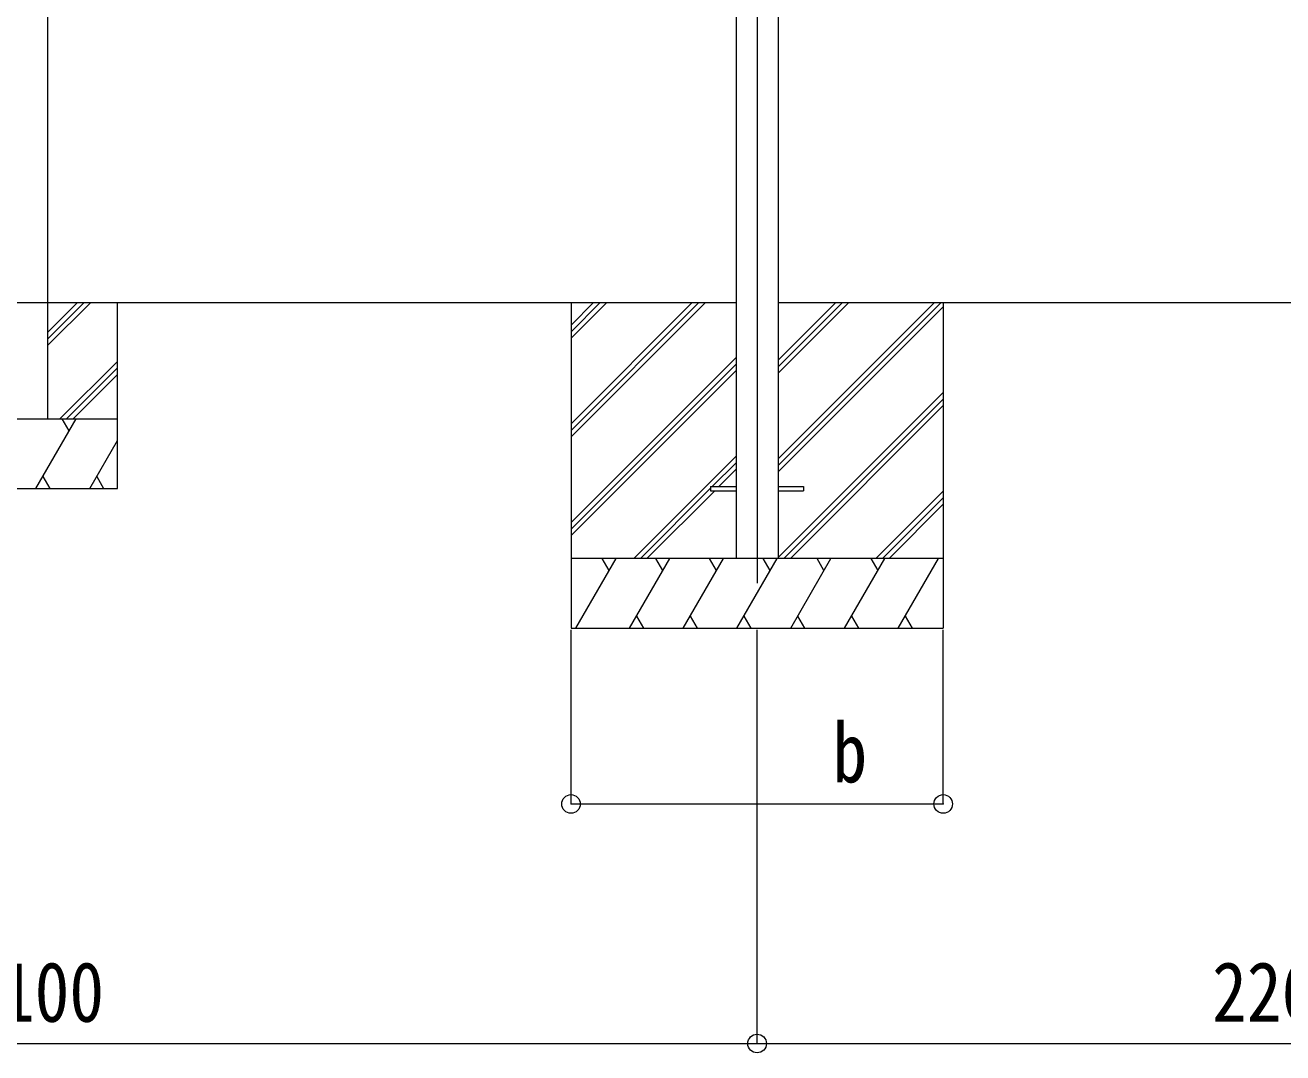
# Model space of a CAD drawing. Units: millimetres at full size, sheet at 1:40; details may follow other scales. Extents: x -11181 to 11305, y -7804 to 7716.
# Drawn here: x 1927 to 4630, y -2385 to -176 of the extents above; entities that cross this region are included whole.
import ezdxf
from ezdxf.enums import TextEntityAlignment as Align

# ---------------------------------------------------------------- set-up
doc = ezdxf.new("R2010")
doc.units = ezdxf.units.MM
doc.header["$LTSCALE"] = 40
doc.header["$PDMODE"] = 32
doc.header["$PDSIZE"] = 40
for name, color, linetype, lineweight in [('0-0_0', 7, 'Continuous', 9), ('0-1_本体', 4, 'Continuous', 9), ('0-2_部品', 7, 'Continuous', 9), ('0-8_PARTS2', 2, 'Continuous', 9), ('0-A_寸法', 6, 'Continuous', 9), ('1-0_FRAME', 7, 'Continuous', 9), ('1-3_NOTPRINT', 4, 'Continuous', 9)]:
    doc.layers.add(name, color=color, linetype=linetype, lineweight=lineweight)
doc.styles.add('ＭＳ ゴシック', font='')
doc.styles.get('ＭＳ ゴシック').set_extended_font_data('MS Gothic')

msp = doc.modelspace()

# ---------------------------------------------------------------- linework, layer by layer
at = {"layer": '0-0_0'}
for p, q in [((445.09, -771.97), (3454.69, -771.97)), ((3099.89, -820.56), (3148.48, -771.97)), ((3099.89, -834.7), (3162.63, -771.97)), ((3099.89, -848.85), (3176.77, -771.97)), ((3099.89, -1060.98), (3388.9, -771.97)), ((3099.89, -1046.83), (3374.76, -771.97)), ((3099.89, -1032.69), (3360.62, -771.97)), ((3099.89, -771.97), (3099.89, -1471.97)), ((3545.09, -895.86), (3668.98, -771.97)), ((3545.09, -910), (3683.13, -771.97)), ((3545.09, -924.15), (3697.27, -771.97)), ((3545.09, -1122.13), (3895.26, -771.97)), ((3545.09, -1107.99), (3881.12, -771.97)), ((3545.09, -771.97), (5714.69, -771.97)), ((3545.09, -1136.28), (3899.89, -781.48)), ((3899.89, -771.97), (3899.89, -1471.97)), ((3099.89, -1244.82), (3454.69, -890.03)), ((3099.89, -1258.97), (3454.69, -904.17)), ((3099.89, -1273.11), (3454.69, -918.31)), ((3545.09, -1320.12), (3899.89, -965.33)), ((3557.39, -1321.97), (3899.89, -979.47)), ((3571.53, -1321.97), (3899.89, -993.61)), ((3234.88, -1321.97), (3454.69, -1102.16)), ((3403.53, -1167.46), (3454.69, -1116.3)), ((3417.67, -1167.46), (3454.69, -1130.44)), ((3249.02, -1321.97), (3399.89, -1171.1)), ((3263.16, -1321.97), (3408.67, -1176.46)), ((3755.38, -1321.97), (3899.89, -1177.46)), ((3769.52, -1321.97), (3899.89, -1191.6)), ((3783.66, -1321.97), (3899.89, -1205.74)), ((3899.89, -1321.97), (3099.89, -1321.97)), ((3110.18, -1471.97), (3196.78, -1321.97)), ((3181.78, -1347.95), (3166.78, -1321.97)), ((3225.65, -1471.97), (3312.25, -1321.97)), ((3297.25, -1347.95), (3282.25, -1321.97)), ((3341.12, -1471.97), (3427.72, -1321.97)), ((3412.72, -1347.95), (3397.72, -1321.97)), ((3456.59, -1471.97), (3543.19, -1321.97)), ((3528.19, -1347.95), (3513.19, -1321.96)), ((3572.06, -1471.97), (3658.66, -1321.97)), ((3643.66, -1347.95), (3628.66, -1321.97)), ((3687.53, -1471.97), (3774.13, -1321.97)), ((3744.13, -1321.97), (3759.13, -1347.95)), ((3803, -1471.97), (3889.6, -1321.97)), ((3240.64, -1445.99), (3255.64, -1471.97)), ((3356.11, -1445.99), (3371.11, -1471.97)), ((3471.58, -1445.99), (3486.58, -1471.97)), ((3587.05, -1445.99), (3602.05, -1471.97)), ((3702.52, -1445.99), (3717.52, -1471.97)), ((3818, -1445.99), (3832.99, -1471.97)), ((3099.89, -1471.97), (3899.89, -1471.97))]:
    msp.add_line(p, q, dxfattribs=at)
at = {"layer": '0-1_本体'}
for p, q in [((3454.69, 1534.08), (3454.69, -1321.99)), ((3545.09, 1534.08), (3545.09, -1321.99))]:
    msp.add_line(p, q, dxfattribs=at)
at = {"layer": '0-2_部品', "color": 4}
for p, q in [((3399.69, -1167.46), (3399.69, -1176.46)), ((3399.69, -1167.46), (3454.69, -1167.46)), ((3399.69, -1176.46), (3454.69, -1176.46)), ((3544.69, -1167.46), (3599.69, -1167.46)), ((3544.69, -1176.46), (3599.69, -1176.46)), ((3599.69, -1167.46), (3599.69, -1176.46))]:
    msp.add_line(p, q, dxfattribs=at)
at = {"layer": '0-8_PARTS2'}
msp.add_line((3499.89, 1699.63), (3499.89, -1375.6), dxfattribs=at)
at = {"layer": '0-A_寸法'}
for p, q in [((3099.89, -1849.86), (3099.89, -1475.45)), ((3499.89, -2364.84), (3499.89, -1475.45)), ((399.89, -2364.84), (3499.89, -2364.84)), ((3499.89, -2364.84), (5759.89, -2364.84))]:
    msp.add_line(p, q, dxfattribs=at)
msp.add_lwpolyline([(3099.89, -1849.86), (3899.89, -1849.86), (3899.89, -1475.45)], dxfattribs=at)
for p in [(3099.89, -1849.86), (3899.89, -1849.86), (3499.89, -2364.84)]:
    msp.add_point(p, dxfattribs=at)
at = {"layer": '1-0_FRAME'}
for p, q in [((1974.89, -864.73), (2067.65, -771.97)), ((1974.89, -850.59), (2053.51, -771.97)), ((1974.89, -836.45), (2039.37, -771.97)), ((2001.5, -1021.97), (2124.89, -898.58)), ((2015.64, -1021.97), (2124.89, -912.72)), ((2029.78, -1021.97), (2124.89, -926.86)), ((1774.89, -1021.97), (2124.89, -1021.97)), ((1949.89, -1171.97), (2036.49, -1021.97)), ((2021.49, -1047.95), (2006.49, -1021.97)), ((2065.36, -1171.97), (2124.89, -1068.86)), ((1964.89, -1145.98), (1979.89, -1171.97)), ((2080.36, -1145.99), (2095.36, -1171.97))]:
    msp.add_line(p, q, dxfattribs=at)
msp.add_lwpolyline([(1774.89, -1171.97), (2124.89, -1171.97), (2124.89, -771.97)], dxfattribs=at)
at = {"layer": '1-3_NOTPRINT'}
msp.add_line((1974.89, 1522.14), (1974.89, -1021.97), dxfattribs=at)

# ---------------------------------------------------------------- texts
at = {"layer": '0-A_寸法', "color": 7, "style": 'ＭＳ ゴシック', "width": 0.85}
for s, p in [('b', (3661.89, -1841.86)), ('3100', (1797.89, -2356.84)), ('2260', (4477.89, -2356.84))]:
    msp.add_text(s, height=129, dxfattribs=at).set_placement(p, align=Align.BOTTOM_LEFT)

doc.saveas('drawing.dxf')
